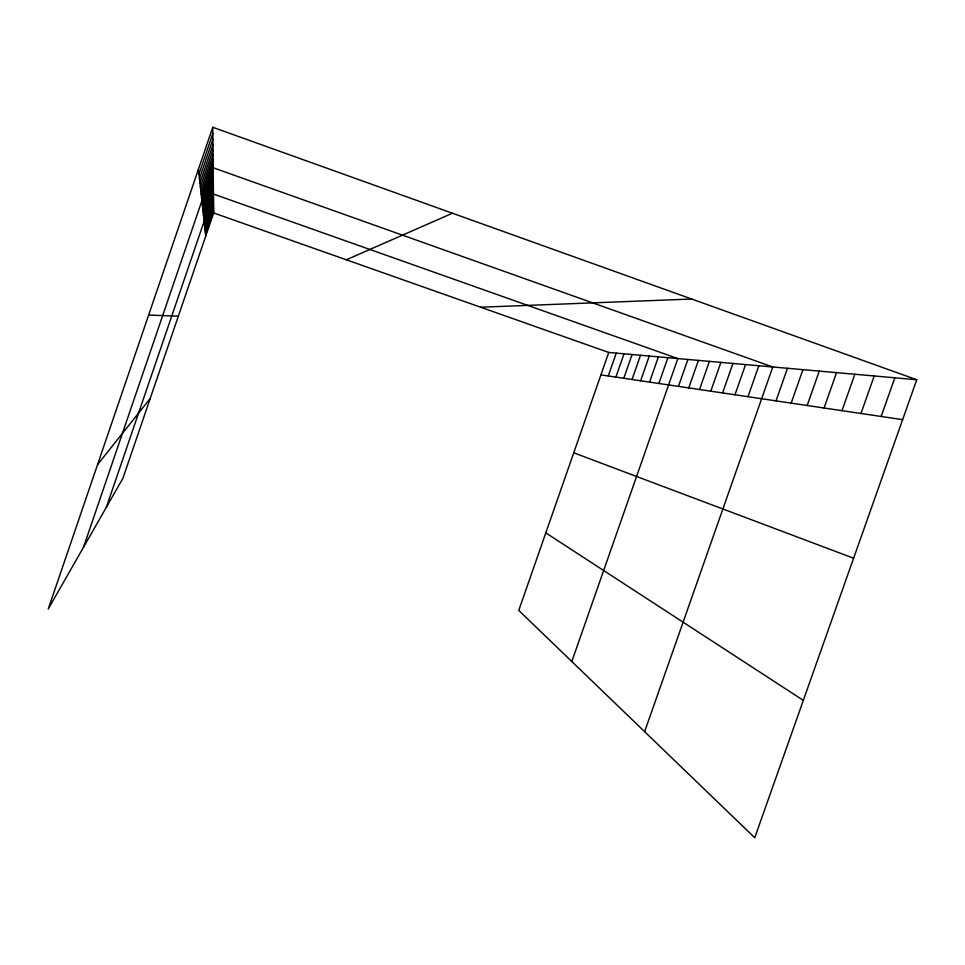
<?xml version="1.0" encoding="UTF-8"?>
<svg xmlns="http://www.w3.org/2000/svg" width="965" height="965" viewBox="0 0 965 965"><rect width="100%" height="100%" fill="white"/><g stroke="black" fill="none" stroke-linecap="round" stroke-linejoin="round"><path stroke-width="1.45" d="M212.77 127.271L48.25 608.999L122.917 478.278L213.651 212.951L212.77 127.271L916.75 379.74L754.739 837.729L518.76 610.411L608.746 352.454L916.75 379.74M198.959 174.122L212.831 133.484M199.453 178.658L212.891 139.31M199.924 182.916L212.951 144.786M200.358 186.921L213 149.925M200.78 190.696L213.048 154.774M201.166 194.267L213.096 159.346M201.54 197.632L213.144 163.676M83.473 547.336L213.193 167.765L772.796 366.99L644.62 731.663M202.228 203.844L213.229 171.649M202.541 206.715L213.265 175.328M202.843 209.441L213.301 178.839M203.12 212.035L213.337 182.168M203.398 214.52L213.374 185.352M203.663 216.872L213.398 188.38M203.904 219.139L213.434 191.275M106.391 507.204L213.458 194.049L677.828 358.57L571.811 661.52M204.375 223.422L213.482 196.776M204.604 225.448L213.518 199.393M204.809 227.402L213.542 201.89M205.026 229.272L213.567 204.291M205.219 231.057L213.591 206.582M205.412 232.782L213.615 208.79M205.593 234.435L213.627 210.913M608.252 375.964L616.237 353.118M615.875 377.098L624.005 353.805M623.8 378.28L632.087 354.529M632.039 379.498L640.507 355.265M640.615 380.777L649.252 356.049M649.554 382.104L658.383 356.857M658.878 383.479L667.889 357.689M678.467 386.386L687.888 359.463M688.757 387.918L698.407 360.403M699.529 389.522L709.396 361.368M710.795 391.187L720.891 362.394M722.592 392.948L732.942 363.455M734.968 394.781L745.571 364.577M747.972 396.712L758.84 365.747M776.017 400.873L787.476 368.292M791.167 403.129L802.94 369.655M807.162 405.493L819.285 371.103M824.074 408.014L836.546 372.635M841.987 410.668L854.833 374.263M860.973 413.49L874.218 375.976M881.154 416.482L894.82 377.798M97.586 464.551L150.19 398.533M346.326 259.802L452.452 213.229M480.63 307.22L691.688 299.029M148.634 315.048L178.356 316.17M600.918 374.878L902.625 419.666M213.651 212.951L608.746 352.454M573.741 452.802L853.603 558.228M545.804 532.885L803.326 700.373M198.428 169.273L205.762 236.027"/></g></svg>
